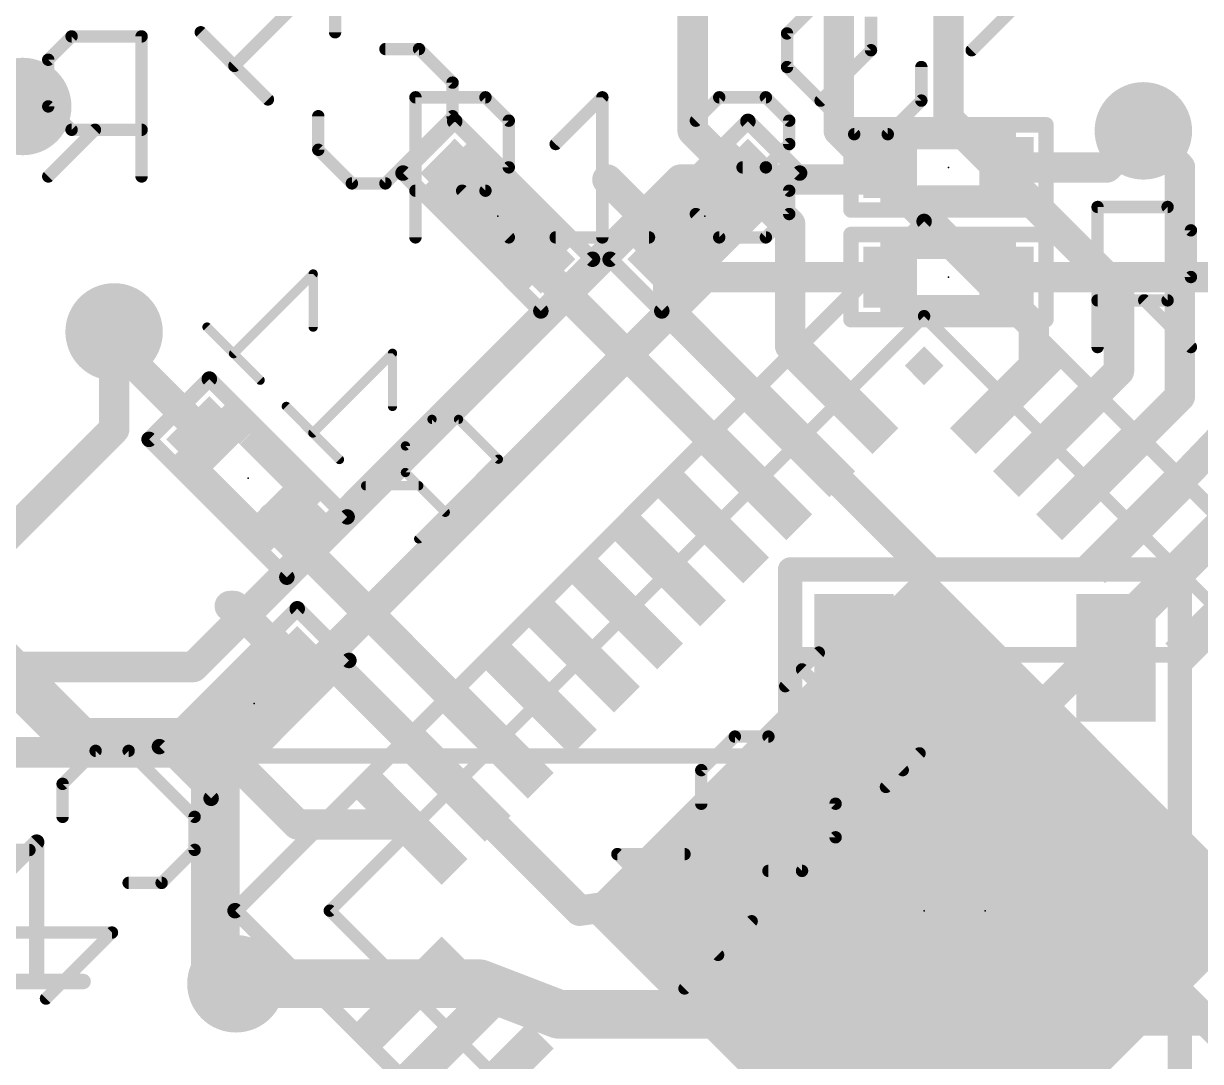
# Model space of a CAD drawing. Extents: x -10.2 to 70.2, y -5.2 to 30.2.
# Drawn here: x 33.11 to 42.77, y 9.76 to 18.28 of the extents above; entities that cross this region are included whole.
import ezdxf

# ---------------------------------------------------------------- set-up
doc = ezdxf.new("R2010")
doc.units = 0
for name, color, linetype in [('1', 22, 'CONTINUOUS'), ('16', 175, 'CONTINUOUS'), ('18', 82, 'CONTINUOUS'), ('21', 253, 'CONTINUOUS'), ('22', 253, 'CONTINUOUS'), ('23', 7, 'CONTINUOUS'), ('24', 7, 'CONTINUOUS'), ('25', 253, 'CONTINUOUS'), ('26', 253, 'CONTINUOUS'), ('51', 253, 'CONTINUOUS'), ('52', 253, 'CONTINUOUS')]:
    doc.layers.add(name, color=color, linetype=linetype)

# ---------------------------------------------------------------- blocks, each defined once
blk = doc.blocks.new('RECT')
blk.add_solid([(-0.5, -0.5), (0.5, -0.5), (-0.5, 0.5), (0.5, 0.5)])
blk = doc.blocks.new('ROUNDV')
at = {"const_width": 0.5}
blk.add_lwpolyline([(0, -0.25, 1), (0, 0.25, 1), (0, -0.25)], format="xyb", dxfattribs=at)

msp = doc.modelspace()

# ---------------------------------------------------------------- linework, layer by layer
at = {"layer": '1'}
for points, const_width in [([(42.3, 17.4), (42, 17.1)], 0.25), ([(40.1, 17), (40.2, 17.1)], 0.25), ([(42, 17.1), (41.2, 17.1)], 0.25), ([(34.5, 13), (38.5, 17)], 0.25), ([(38.5, 17), (40.1, 17)], 0.25), ([(34.8, 12.3), (38.7, 16.2)], 0.25), ([(38.7, 16.2), (40.2, 16.2)], 0.25), ([(42.9, 16.2), (41.2, 16.2)], 0.25), ([(33.85, 15.75), (33.85, 14.95)], 0.25), ([(33.85, 14.95), (32.55, 13.65)], 0.25), ([(34.5, 13), (24.3, 13)], 0.25), ([(23.8, 12.3), (34.8, 12.3)], 0.25), ([(34.85, 10.4), (36.85, 10.4)], 0.4), ([(36.85, 10.4), (37.5, 10.15)], 0.4), ([(37.5, 10.15), (40.95, 10.15)], 0.4), ([(40.95, 10.15), (40.9, 10.1)], 0.4), ([(40.95, 10.15), (40.95, 7.55)], 0.4), ([(41, 10.1), (40.95, 10.15)], 0.25), ([(43.8, 10.1), (41, 10.1)], 0.25)]:
    msp.add_lwpolyline(points, dxfattribs=dict(at, const_width=const_width))
for points, const_width in [([(42.3442, 17.3558, 1), (42.2558, 17.4442)], 0.125), ([(40.2442, 17.0558, 1), (40.1558, 17.1442)], 0.125), ([(41.2, 17.1625, 1), (41.2, 17.0375)], 0.125), ([(41.9558, 17.1442, 1), (42.0442, 17.0558)], 0.125), ([(42, 17.0375, 1), (42, 17.1625)], 0.125), ([(38.5, 17.0625, 1), (38.5, 16.9375)], 0.125), ([(38.5442, 16.9558, 1), (38.4558, 17.0442)], 0.125), ([(40.0558, 17.0442, 1), (40.1442, 16.9558)], 0.125), ([(40.1, 16.9375, 1), (40.1, 17.0625)], 0.125), ([(38.7, 16.2625, 1), (38.7, 16.1375)], 0.125), ([(38.7442, 16.1558, 1), (38.6558, 16.2442)], 0.125), ([(40.2, 16.1375, 1), (40.2, 16.2625)], 0.125), ([(41.2, 16.2625, 1), (41.2, 16.1375)], 0.125), ([(33.9125, 15.75, 1), (33.7875, 15.75)], 0.125), ([(33.8942, 14.9058, 1), (33.8058, 14.9942)], 0.125), ([(33.7875, 14.95, 1), (33.9125, 14.95)], 0.125), ([(34.4558, 13.0442, 1), (34.5442, 12.9558)], 0.125), ([(34.5, 12.9375, 1), (34.5, 13.0625)], 0.125), ([(34.7558, 12.3442, 1), (34.8442, 12.2558)], 0.125), ([(34.8, 12.2375, 1), (34.8, 12.3625)], 0.125), ([(34.85, 10.5, 1), (34.85, 10.3)], 0.2), ([(36.8859, 10.4933, 1), (36.8141, 10.3067)], 0.2), ([(36.85, 10.3, 1), (36.85, 10.5)], 0.2), ([(37.5, 10.25, 1), (37.5, 10.05)], 0.2), ([(37.4641, 10.0567, 1), (37.5359, 10.2433)], 0.2), ([(41.05, 10.15, 1), (40.85, 10.15)], 0.2), ([(41.0207, 10.0793, 1), (40.8793, 10.2207)], 0.2), ([(40.95, 10.05, 1), (40.95, 10.25)], 0.2), ([(40.8293, 10.1707, 1), (40.9707, 10.0293)], 0.2), ([(40.9942, 10.1942, 1), (40.9058, 10.1058)], 0.125), ([(41, 10.1625, 1), (41, 10.0375)], 0.125), ([(40.9558, 10.0558, 1), (41.0442, 10.1442)], 0.125)]:
    msp.add_lwpolyline(points, format="xyb", dxfattribs=dict(at, const_width=const_width))
at = {"layer": '16'}
for points, const_width in [([(40.7, 17.5), (40.7, 19.6)], 0.25), ([(38.6, 17.4), (38.6, 18.9)], 0.25), ([(39.8, 18.7), (39.8, 17.4)], 0.25), ([(42.1, 16.1), (40.7, 17.5)], 0.25), ([(39.3636, 16.6364), (38.6, 17.4)], 0.25), ([(41.4, 15.8), (39.8, 17.4)], 0.25), ([(42.5, 17.2), (42.3, 17.4)], 0.25), ([(42.6, 17.1), (42.3, 17.4)], 0.25), ([(42.6, 15.2213), (42.6, 17.1)], 0.25), ([(38.3818, 16.5182), (37.9, 17)], 0.25), ([(39.4, 16.6364), (39.0182, 17.0182)], 0.25), ([(39.4, 16.6364), (39.3636, 16.6364)], 0.25), ([(39.4, 15.6355), (39.4, 16.6364)], 0.25), ([(38.3818, 16.3818), (38.3818, 16.5182)], 0.25), ([(38.4, 15.9284), (38.4, 16.4)], 0.25), ([(37.3182, 16.3031), (37.3182, 16.3818)], 0.25), ([(39.0858, 14.5355), (37.3182, 16.3031)], 0.25), ([(42.1, 15.4284), (42.1, 16.1)], 0.25), ([(39.4393, 14.8891), (38.4, 15.9284)], 0.25), ([(33.9, 15.6), (33.85, 15.75)], 0.25), ([(41.4, 15.4355), (41.4, 15.8)], 0.25), ([(39.7929, 15.2426), (39.4, 15.6355)], 0.25), ([(34.5964, 14.9036), (33.9, 15.6)], 0.25), ([(41.2071, 15.2426), (41.4, 15.4355)], 0.25), ([(42.2678, 14.182), (43.5, 15.4642)], 0.25), ([(41.5607, 14.8891), (42.1, 15.4284)], 0.25), ([(41.9142, 14.5355), (42.6, 15.2213)], 0.25), ([(39.4393, 14.8891), (40.5, 13.8284)], 0.25), ([(36.9645, 12.4142), (35.1536, 14.2251)], 0.25), ([(35.1536, 14.2251), (35.3036, 14.1964)], 0.25), ([(40.5, 13.8284), (40.5, 11.4)], 0.25), ([(42.6213, 13.8284), (40.5, 11.7071)], 0.25), ([(33.5682, 12.3818), (32.4, 13.55)], 0.4), ([(34.8364, 13.5), (34.8, 13.5)], 0.25), ([(35.3182, 13.0182), (34.8364, 13.5)], 0.25), ([(35.6534, 13.0182), (35.3182, 13.0182)], 0.25), ([(36.6109, 12.0607), (35.6534, 13.0182)], 0.25), ([(34.6818, 12.3818), (33.5682, 12.3818)], 0.4), ([(34.6818, 10.5682), (34.6818, 12.3818)], 0.4), ([(35.3565, 11.7071), (34.6818, 12.3818)], 0.25), ([(36.6109, 12.0607), (37.6716, 11)], 0.25), ([(36.2574, 11.7071), (35.3565, 11.7071)], 0.25), ([(40.5, 11.7071), (40.5, 11.4)], 0.25), ([(37.6716, 11), (40.5, 11.4)], 0.25), ([(41.9142, 11), (40.5, 11.4)], 0.25), ([(40.5, 7.4645), (40.5, 11.4)], 0.25), ([(43.682, 9.2322), (41.9142, 11)], 0.25), ([(34.85, 10.4), (34.6818, 10.5682)], 0.4), ([(36.6109, 9.9393), (36.0716, 9.4)], 0.25)]:
    msp.add_lwpolyline(points, dxfattribs=dict(at, const_width=const_width))
for points, const_width in [([(40.7442, 17.5442, 1), (40.6558, 17.4558)], 0.125), ([(38.6442, 17.4442, 1), (38.5558, 17.3558)], 0.125), ([(39.8442, 17.4442, 1), (39.7558, 17.3558)], 0.125), ([(40.6375, 17.5, 1), (40.7625, 17.5)], 0.125), ([(42.3442, 17.4442, 1), (42.2558, 17.3558)], 0.125), ([(42.3442, 17.4442, 1), (42.2558, 17.3558)], 0.125), ([(38.5375, 17.4, 1), (38.6625, 17.4)], 0.125), ([(39.7375, 17.4, 1), (39.8625, 17.4)], 0.125), ([(42.4558, 17.1558, 1), (42.5442, 17.2442)], 0.125), ([(42.6625, 17.1, 1), (42.5375, 17.1)], 0.125), ([(42.5558, 17.0558, 1), (42.6442, 17.1442)], 0.125), ([(37.9442, 17.0442, 1), (37.8558, 16.9558)], 0.125), ([(39.0624, 17.0624, 1), (38.974, 16.974)], 0.125), ([(39.3636, 16.6989, 1), (39.3636, 16.5739)], 0.125), ([(39.3194, 16.5922, 1), (39.4078, 16.6806)], 0.125), ([(39.4625, 16.6364, 1), (39.3375, 16.6364)], 0.125), ([(39.3558, 16.5922, 1), (39.4442, 16.6806)], 0.125), ([(39.4, 16.5739, 1), (39.4, 16.6989)], 0.125), ([(38.4443, 16.5182, 1), (38.3193, 16.5182)], 0.125), ([(38.3376, 16.474, 1), (38.426, 16.5624)], 0.125), ([(38.4625, 16.4, 1), (38.3375, 16.4)], 0.125), ([(37.3807, 16.3818, 1), (37.2557, 16.3818)], 0.125), ([(37.3624, 16.3473, 1), (37.274, 16.2589)], 0.125), ([(38.3193, 16.3818, 1), (38.4443, 16.3818)], 0.125), ([(37.2557, 16.3031, 1), (37.3807, 16.3031)], 0.125), ([(42.1625, 16.1, 1), (42.0375, 16.1)], 0.125), ([(42.0558, 16.0558, 1), (42.1442, 16.1442)], 0.125), ([(38.4442, 15.9726, 1), (38.3558, 15.8842)], 0.125), ([(38.3375, 15.9284, 1), (38.4625, 15.9284)], 0.125), ([(33.9093, 15.7698, 1), (33.7907, 15.7302)], 0.125), ([(41.4625, 15.8, 1), (41.3375, 15.8)], 0.125), ([(41.3558, 15.7558, 1), (41.4442, 15.8442)], 0.125), ([(39.4442, 15.6797, 1), (39.3558, 15.5913)], 0.125), ([(33.9442, 15.6442, 1), (33.8558, 15.5558)], 0.125), ([(33.8407, 15.5802, 1), (33.9593, 15.6198)], 0.125), ([(39.3375, 15.6355, 1), (39.4625, 15.6355)], 0.125), ([(41.4442, 15.3913, 1), (41.3558, 15.4797)], 0.125), ([(41.3375, 15.4355, 1), (41.4625, 15.4355)], 0.125), ([(42.0375, 15.4284, 1), (42.1625, 15.4284)], 0.125), ([(42.1442, 15.3842, 1), (42.0558, 15.4726)], 0.125), ([(39.7487, 15.1984, 1), (39.8371, 15.2868)], 0.125), ([(41.1629, 15.2868, 1), (41.2513, 15.1984)], 0.125), ([(42.5375, 15.2213, 1), (42.6625, 15.2213)], 0.125), ([(42.6442, 15.1771, 1), (42.5558, 15.2655)], 0.125), ([(34.5523, 14.8594, 1), (34.6406, 14.9477)], 0.125), ([(39.4835, 14.9333, 1), (39.3951, 14.8449)], 0.125), ([(39.3951, 14.8449, 1), (39.4835, 14.9333)], 0.125), ([(41.5165, 14.9333, 1), (41.6049, 14.8449)], 0.125), ([(39.0416, 14.4913, 1), (39.13, 14.5797)], 0.125), ([(41.87, 14.5797, 1), (41.9584, 14.4913)], 0.125), ([(35.1653, 14.2865, 1), (35.1418, 14.1637)], 0.125), ([(35.1978, 14.2693, 1), (35.1094, 14.1809)], 0.125), ([(35.2918, 14.1351, 1), (35.3153, 14.2578)], 0.125), ([(42.2227, 14.2253, 1), (42.3128, 14.1387)], 0.125), ([(40.5625, 13.8284, 1), (40.4375, 13.8284)], 0.125), ([(40.4558, 13.7842, 1), (40.5442, 13.8726)], 0.125), ([(42.6655, 13.7842, 1), (42.5771, 13.8726)], 0.125), ([(34.8, 13.5625, 1), (34.8, 13.4375)], 0.125), ([(34.8806, 13.5442, 1), (34.7922, 13.4558)], 0.125), ([(34.8364, 13.4375, 1), (34.8364, 13.5625)], 0.125), ([(35.3182, 13.0807, 1), (35.3182, 12.9557)], 0.125), ([(35.6976, 13.0624, 1), (35.6092, 12.974)], 0.125), ([(35.6534, 12.9557, 1), (35.6534, 13.0807)], 0.125), ([(35.274, 12.974, 1), (35.3624, 13.0624)], 0.125), ([(33.5682, 12.4818, 1), (33.5682, 12.2818)], 0.2), ([(34.7818, 12.3818, 1), (34.5818, 12.3818)], 0.2), ([(34.6818, 12.2818, 1), (34.6818, 12.4818)], 0.2), ([(33.4975, 12.3111, 1), (33.6389, 12.4525)], 0.2), ([(34.726, 12.426, 1), (34.6376, 12.3376)], 0.125), ([(36.9203, 12.37, 1), (37.0087, 12.4584)], 0.125), ([(36.6551, 12.1049, 1), (36.5667, 12.0165)], 0.125), ([(36.5667, 12.0165, 1), (36.6551, 12.1049)], 0.125), ([(35.3565, 11.7696, 1), (35.3565, 11.6446)], 0.125), ([(35.3123, 11.6629, 1), (35.4007, 11.7513)], 0.125), ([(36.2574, 11.6446, 1), (36.2574, 11.7696)], 0.125), ([(40.5625, 11.7071, 1), (40.4375, 11.7071)], 0.125), ([(40.4558, 11.7513, 1), (40.5442, 11.6629)], 0.125), ([(40.517, 11.4601, 1), (40.483, 11.3399)], 0.125), ([(40.5625, 11.4, 1), (40.4375, 11.4)], 0.125), ([(40.5088, 11.3381, 1), (40.4912, 11.4619)], 0.125), ([(40.4375, 11.4, 1), (40.5625, 11.4)], 0.125), ([(40.4375, 11.4, 1), (40.5625, 11.4)], 0.125), ([(37.6628, 11.0619, 1), (37.6803, 10.9381)], 0.125), ([(41.9584, 11.0442, 1), (41.87, 10.9558)], 0.125), ([(41.8972, 10.9399, 1), (41.9312, 11.0601)], 0.125), ([(37.6274, 10.9558, 1), (37.7158, 11.0442)], 0.125), ([(34.7525, 10.6389, 1), (34.6111, 10.4975)], 0.2), ([(34.5818, 10.5682, 1), (34.7818, 10.5682)], 0.2), ([(34.7793, 10.3293, 1), (34.9207, 10.4707)], 0.2), ([(36.6551, 9.8951, 1), (36.5667, 9.9835)], 0.125)]:
    msp.add_lwpolyline(points, format="xyb", dxfattribs=dict(at, const_width=const_width))
at = {"layer": '21'}
for points, const_width in [([(39.9318, 17.45, 1), (39.8682, 17.45)], 0.0635), ([(39.9, 17.4817, 1), (39.9, 17.4183)], 0.0635), ([(41.5318, 17.45, 1), (41.4682, 17.45)], 0.0635), ([(41.5, 17.4183, 1), (41.5, 17.4817)], 0.0635), ([(39.9, 16.7817, 1), (39.9, 16.7183)], 0.0635), ([(41.5, 16.7183, 1), (41.5, 16.7817)], 0.0635), ([(39.8682, 16.75, 1), (39.9318, 16.75)], 0.0635), ([(41.4682, 16.75, 1), (41.5318, 16.75)], 0.0635), ([(39.9318, 16.55, 1), (39.8682, 16.55)], 0.0635), ([(39.9, 16.5817, 1), (39.9, 16.5183)], 0.0635), ([(41.5318, 16.55, 1), (41.4682, 16.55)], 0.0635), ([(41.5, 16.5183, 1), (41.5, 16.5817)], 0.0635), ([(39.8682, 15.85, 1), (39.9318, 15.85)], 0.0635), ([(39.9, 15.8818, 1), (39.9, 15.8183)], 0.0635), ([(41.4682, 15.85, 1), (41.5318, 15.85)], 0.0635), ([(41.5, 15.8183, 1), (41.5, 15.8818)], 0.0635), ([(39.45, 13.8, 1), (39.35, 13.8)], 0.1), ([(39.4, 13.85, 1), (39.4, 13.75)], 0.1), ([(42.65, 13.8, 1), (42.55, 13.8)], 0.1), ([(42.6, 13.75, 1), (42.6, 13.85)], 0.1)]:
    msp.add_lwpolyline(points, format="xyb", dxfattribs=dict(at, const_width=const_width))
for points, const_width in [([(39.9, 16.75), (39.9, 17.45)], 0.127), ([(39.9, 17.45), (41.5, 17.45)], 0.127), ([(41.5, 17.45), (41.5, 16.75)], 0.127), ([(41.5, 16.75), (39.9, 16.75)], 0.127), ([(39.9, 15.85), (39.9, 16.55)], 0.127), ([(39.9, 16.55), (41.5, 16.55)], 0.127), ([(41.5, 16.55), (41.5, 15.85)], 0.127), ([(41.5, 15.85), (39.9, 15.85)], 0.127), ([(39.4, 8.2), (39.4, 13.8)], 0.2), ([(39.4, 13.8), (42.6, 13.8)], 0.2), ([(42.6, 13.8), (42.6, 8.2)], 0.2)]:
    msp.add_lwpolyline(points, dxfattribs=dict(at, const_width=const_width))
at = {"layer": '22', "const_width": 0.127}
for points in [[(36.6464, 17.4778), (36.2222, 17.0536)], [(37.7778, 16.3464), (36.6464, 17.4778)], [(39.0536, 17.4778), (37.9222, 16.3464)], [(39.4778, 17.0536), (39.0536, 17.4778)], [(36.2222, 17.0536), (37.3536, 15.9222)], [(38.3464, 15.9222), (39.4778, 17.0536)], [(40.5, 16.6569), (34.8431, 11)], [(46.1569, 11), (40.5, 16.6569)], [(37.3536, 15.9222), (37.7778, 16.3464)], [(37.9222, 16.3464), (38.3464, 15.9222)], [(34.6318, 15.3632), (34.1368, 14.8682)], [(35.7632, 14.2318), (34.6318, 15.3632)], [(34.1368, 14.8682), (35.2682, 13.7368)], [(35.2682, 13.7368), (35.7632, 14.2318)], [(35.3536, 13.4778), (34.2222, 12.3464)], [(35.7778, 13.0536), (35.3536, 13.4778)], [(34.6464, 11.9222), (35.7778, 13.0536)], [(34.2222, 12.3464), (34.6464, 11.9222)], [(40, 12.27), (20, 12.27)], [(40, 0.27), (40, 12.27)], [(34.8431, 11), (40.5, 5.3431)]]:
    msp.add_lwpolyline(points, dxfattribs=at)
at = {"layer": '22', "const_width": 0.0635}
for points in [[(36.6689, 17.5003, 1), (36.624, 17.4554)], [(36.6689, 17.4554, 1), (36.624, 17.5003)], [(39.076, 17.5003, 1), (39.0311, 17.4554)], [(39.076, 17.4554, 1), (39.0311, 17.5003)], [(36.2446, 17.076, 1), (36.1997, 17.0311)], [(36.1997, 17.076, 1), (36.2446, 17.0311)], [(39.5003, 17.0311, 1), (39.4554, 17.076)], [(39.4554, 17.0311, 1), (39.5003, 17.076)], [(40.5225, 16.6793, 1), (40.4775, 16.6344)], [(40.5225, 16.6344, 1), (40.4775, 16.6793)], [(37.8003, 16.324, 1), (37.7554, 16.3689)], [(37.7554, 16.324, 1), (37.8003, 16.3689)], [(37.9446, 16.3689, 1), (37.8997, 16.324)], [(37.8997, 16.3689, 1), (37.9446, 16.324)], [(37.3311, 15.9446, 1), (37.376, 15.8997)], [(37.3311, 15.8997, 1), (37.376, 15.9446)], [(38.324, 15.9446, 1), (38.3689, 15.8997)], [(38.324, 15.8997, 1), (38.3689, 15.9446)], [(34.6543, 15.3856, 1), (34.6094, 15.3407)], [(34.6543, 15.3407, 1), (34.6094, 15.3856)], [(34.1593, 14.8906, 1), (34.1144, 14.8457)], [(34.1144, 14.8906, 1), (34.1593, 14.8457)], [(35.7856, 14.2093, 1), (35.7407, 14.2543)], [(35.7407, 14.2093, 1), (35.7856, 14.2543)], [(35.2457, 13.7593, 1), (35.2907, 13.7144)], [(35.2457, 13.7144, 1), (35.2907, 13.7593)], [(35.376, 13.5003, 1), (35.3311, 13.4554)], [(35.376, 13.4554, 1), (35.3311, 13.5003)], [(35.8003, 13.0311, 1), (35.7554, 13.076)], [(35.7554, 13.0311, 1), (35.8003, 13.076)], [(34.2446, 12.3689, 1), (34.1997, 12.324)], [(34.1997, 12.3689, 1), (34.2446, 12.324)], [(40.0318, 12.27, 1), (39.9682, 12.27)], [(40, 12.2383, 1), (40, 12.3018)], [(34.624, 11.9446, 1), (34.6689, 11.8997)], [(34.624, 11.8997, 1), (34.6689, 11.9446)], [(34.8656, 11.0224, 1), (34.8207, 10.9775)], [(34.8207, 11.0224, 1), (34.8656, 10.9775)]]:
    msp.add_lwpolyline(points, format="xyb", dxfattribs=at)
at = {"layer": '23'}
for p in [(40.7, 17.1), (40.7, 16.2), (41, 11)]:
    msp.add_point(p, dxfattribs=at)
at = {"layer": '24'}
for p in [(37, 16.7), (38.7, 16.7), (34.95, 14.55), (35, 12.7), (40.5, 11)]:
    msp.add_point(p, dxfattribs=at)
at = {"layer": '25'}
for points, const_width in [([(36.3243, 16.5258), (36.3243, 17.6752)], 0.1016), ([(36.3243, 17.6752), (36.899, 17.6752)], 0.1016), ([(36.899, 17.6752), (37.0906, 17.4836)], 0.1016), ([(37.4753, 17.2921), (37.8584, 17.6752)], 0.1016), ([(37.8584, 17.6752), (37.8584, 16.5258)], 0.1016), ([(38.6263, 17.4836), (38.8178, 17.6752)], 0.1016), ([(38.8178, 17.6752), (39.201, 17.6752)], 0.1016), ([(39.201, 17.6752), (39.3925, 17.4836)], 0.1016), ([(37.0906, 17.4836), (37.0906, 17.1005)], 0.1016), ([(39.3925, 17.4836), (39.3925, 17.2921)], 0.1016), ([(39.3925, 17.2921), (39.201, 17.1005)], 0.1016), ([(37.0906, 17.1005), (36.899, 16.9089)], 0.1016), ([(39.201, 17.1005), (39.0094, 17.1005)], 0.1016), ([(39.201, 17.1005), (39.3925, 16.9089)], 0.1016), ([(36.899, 16.9089), (36.3243, 16.9089)], 0.1016), ([(36.7075, 16.9089), (37.0906, 16.5258)], 0.1016), ([(39.3925, 16.9089), (39.3925, 16.7174)], 0.1016), ([(41.9243, 15.6258), (41.9243, 16.7752)], 0.1016), ([(41.9243, 16.7752), (42.499, 16.7752)], 0.1016), ([(42.499, 16.7752), (42.6906, 16.5836)], 0.1016), ([(38.8178, 16.5258), (38.6263, 16.7174)], 0.1016), ([(39.3925, 16.7174), (39.201, 16.5258)], 0.1016), ([(42.6906, 16.5836), (42.6906, 16.2005)], 0.1016), ([(37.4753, 16.5258), (38.2416, 16.5258)], 0.1016), ([(39.201, 16.5258), (38.8178, 16.5258)], 0.1016), ([(42.6906, 16.2005), (42.499, 16.0089)], 0.1016), ([(42.499, 16.0089), (41.9243, 16.0089)], 0.1016), ([(42.3075, 16.0089), (42.6906, 15.6258)], 0.1016), ([(32.8329, 11.1812), (33.2142, 11.5625)], 0.127), ([(33.2142, 11.5625), (33.2142, 10.4185)], 0.127), ([(32.8329, 10.4185), (33.5955, 10.4185)], 0.127)]:
    msp.add_lwpolyline(points, dxfattribs=dict(at, const_width=const_width))
for points, const_width in [([(36.3497, 17.6752, 1), (36.2989, 17.6752)], 0.0508), ([(36.3243, 17.7006, 1), (36.3243, 17.6498)], 0.0508), ([(36.917, 17.6931, 1), (36.8811, 17.6572)], 0.0508), ([(36.899, 17.6498, 1), (36.899, 17.7006)], 0.0508), ([(37.8838, 17.6752, 1), (37.833, 17.6752)], 0.0508), ([(37.8764, 17.6572, 1), (37.8405, 17.6931)], 0.0508), ([(38.8178, 17.7006, 1), (38.8178, 17.6498)], 0.0508), ([(38.8358, 17.6572, 1), (38.7999, 17.6931)], 0.0508), ([(39.2189, 17.6931, 1), (39.183, 17.6572)], 0.0508), ([(39.201, 17.6498, 1), (39.201, 17.7006)], 0.0508), ([(37.116, 17.4836, 1), (37.0652, 17.4836)], 0.0508), ([(37.0726, 17.4657, 1), (37.1085, 17.5016)], 0.0508), ([(38.6083, 17.5016, 1), (38.6442, 17.4657)], 0.0508), ([(39.4179, 17.4836, 1), (39.3671, 17.4836)], 0.0508), ([(39.3746, 17.4657, 1), (39.4105, 17.5016)], 0.0508), ([(37.4573, 17.31, 1), (37.4933, 17.2741)], 0.0508), ([(39.3671, 17.2921, 1), (39.4179, 17.2921)], 0.0508), ([(39.4105, 17.2741, 1), (39.3746, 17.31)], 0.0508), ([(37.0652, 17.1005, 1), (37.116, 17.1005)], 0.0508), ([(37.1085, 17.0825, 1), (37.0726, 17.1185)], 0.0508), ([(39.0094, 17.1259, 1), (39.0094, 17.0751)], 0.0508), ([(39.2189, 17.1185, 1), (39.183, 17.0825)], 0.0508), ([(39.183, 17.1185, 1), (39.2189, 17.0825)], 0.0508), ([(39.201, 17.0751, 1), (39.201, 17.1259)], 0.0508), ([(36.3243, 16.9343, 1), (36.3243, 16.8835)], 0.0508), ([(36.7254, 16.9269, 1), (36.6895, 16.891)], 0.0508), ([(36.8811, 16.9269, 1), (36.917, 16.891)], 0.0508), ([(36.899, 16.8835, 1), (36.899, 16.9343)], 0.0508), ([(39.4179, 16.9089, 1), (39.3671, 16.9089)], 0.0508), ([(39.3746, 16.891, 1), (39.4105, 16.9269)], 0.0508), ([(41.9497, 16.7752, 1), (41.8989, 16.7752)], 0.0508), ([(41.9243, 16.8006, 1), (41.9243, 16.7498)], 0.0508), ([(42.517, 16.7931, 1), (42.4811, 16.7572)], 0.0508), ([(42.499, 16.7498, 1), (42.499, 16.8006)], 0.0508), ([(38.6442, 16.7353, 1), (38.6083, 16.6994)], 0.0508), ([(39.3671, 16.7174, 1), (39.4179, 16.7174)], 0.0508), ([(39.4105, 16.6994, 1), (39.3746, 16.7353)], 0.0508), ([(42.716, 16.5836, 1), (42.6652, 16.5836)], 0.0508), ([(42.6726, 16.5657, 1), (42.7085, 16.6016)], 0.0508), ([(36.2989, 16.5258, 1), (36.3497, 16.5258)], 0.0508), ([(37.0726, 16.5078, 1), (37.1085, 16.5438)], 0.0508), ([(37.4753, 16.5512, 1), (37.4753, 16.5004)], 0.0508), ([(37.833, 16.5258, 1), (37.8838, 16.5258)], 0.0508), ([(38.2416, 16.5004, 1), (38.2416, 16.5512)], 0.0508), ([(38.8178, 16.5512, 1), (38.8178, 16.5004)], 0.0508), ([(38.7999, 16.5078, 1), (38.8358, 16.5438)], 0.0508), ([(39.183, 16.5438, 1), (39.2189, 16.5078)], 0.0508), ([(39.201, 16.5004, 1), (39.201, 16.5512)], 0.0508), ([(42.7085, 16.1825, 1), (42.6726, 16.2185)], 0.0508), ([(42.6652, 16.2005, 1), (42.716, 16.2005)], 0.0508), ([(41.9243, 16.0343, 1), (41.9243, 15.9835)], 0.0508), ([(42.3254, 16.0269, 1), (42.2895, 15.991)], 0.0508), ([(42.4811, 16.0269, 1), (42.517, 15.991)], 0.0508), ([(42.499, 15.9835, 1), (42.499, 16.0343)], 0.0508), ([(42.6726, 15.6078, 1), (42.7085, 15.6438)], 0.0508), ([(41.8989, 15.6258, 1), (41.9497, 15.6258)], 0.0508), ([(33.246, 11.5625, 1), (33.1825, 11.5625)], 0.0635), ([(33.2367, 11.54, 1), (33.1918, 11.5849)], 0.0635), ([(33.1825, 10.4185, 1), (33.246, 10.4185)], 0.0635), ([(33.5955, 10.3867, 1), (33.5955, 10.4503)], 0.0635)]:
    msp.add_lwpolyline(points, format="xyb", dxfattribs=dict(at, const_width=const_width))
at = {"layer": '26'}
for points, const_width in [([(35.6642, 18.7604), (34.8373, 17.9335)], 0.1016), ([(35.6642, 18.2092), (35.6642, 18.7604)], 0.1016), ([(41.4421, 18.613), (40.8908, 18.0617)], 0.1016), ([(39.3749, 18.1995), (39.6505, 18.4751)], 0.1016), ([(40.0639, 18.3373), (40.0639, 18.0617)], 0.1016), ([(33.501, 18.1752), (33.3094, 17.9836)], 0.1016), ([(34.0757, 18.1752), (33.501, 18.1752)], 0.1016), ([(34.0757, 17.0258), (34.0757, 18.1752)], 0.1016), ([(35.113, 17.6579), (34.5617, 18.2092)], 0.1016), ([(39.3749, 17.9239), (39.3749, 18.1995)], 0.1016), ([(36.0777, 18.0714), (36.3533, 18.0714)], 0.1016), ([(36.3533, 18.0714), (36.6289, 17.7957)], 0.1016), ([(40.0639, 18.0617), (39.6505, 17.6483)], 0.1016), ([(33.3094, 17.9836), (33.3094, 17.6005)], 0.1016), ([(39.9261, 17.3726), (39.3749, 17.9239)], 0.1016), ([(40.4774, 17.9239), (40.4774, 17.6483)], 0.1016), ([(36.6289, 17.7957), (36.6289, 17.5201)], 0.1016), ([(40.4774, 17.6483), (40.2018, 17.3726)], 0.1016), ([(33.3094, 17.6005), (33.501, 17.4089)], 0.1016), ([(35.5264, 17.2445), (35.5264, 17.5201)], 0.1016), ([(36.6289, 17.5201), (36.0777, 16.9688)], 0.1016), ([(33.6926, 17.4089), (33.3094, 17.0258)], 0.1016), ([(33.501, 17.4089), (34.0757, 17.4089)], 0.1016), ([(40.2018, 17.3726), (39.9261, 17.3726)], 0.1016), ([(35.802, 16.9688), (35.5264, 17.2445)], 0.1016), ([(36.0777, 16.9688), (35.802, 16.9688)], 0.1016), ([(35.4846, 16.2254), (34.8308, 15.5716)], 0.0762), ([(35.4846, 15.7895), (35.4846, 16.2254)], 0.0762), ([(35.0487, 15.3537), (34.6129, 15.7895)], 0.0762), ([(36.1357, 15.5743), (35.4819, 14.9205)], 0.0762), ([(36.1357, 15.1384), (36.1357, 15.5743)], 0.0762), ([(35.6998, 14.7026), (35.264, 15.1384)], 0.0762), ([(36.4599, 15.0322), (36.2419, 14.8142)], 0.0762), ([(36.6778, 15.0322), (36.4599, 15.0322)], 0.0762), ([(37.0047, 14.7053), (36.6778, 15.0322)], 0.0762), ([(36.2419, 14.8142), (36.2419, 14.5963)], 0.0762), ([(36.3509, 14.0515), (37.0047, 14.7053)], 0.0762), ([(36.2419, 14.5963), (36.5688, 14.2694)], 0.0762), ([(36.3509, 14.4874), (35.9151, 14.4874)], 0.0762), ([(39.6356, 13.1181), (39.36, 12.8424)], 0.1016), ([(40.3247, 12.1534), (39.4978, 12.9802)], 0.1016), ([(38.6709, 12.1534), (38.9465, 12.429)], 0.1016), ([(38.9465, 12.429), (39.2221, 12.429)], 0.1016), ([(39.2221, 12.429), (39.7734, 11.8777)], 0.1016), ([(33.4274, 12.0409), (33.6984, 12.3118)], 0.1016), ([(33.6984, 12.3118), (33.9693, 12.3118)], 0.1016), ([(33.9693, 12.3118), (34.5111, 11.7699)], 0.1016), ([(40.4625, 12.2912), (40.1868, 12.0155)], 0.1016), ([(38.6709, 11.8777), (38.6709, 12.1534)], 0.1016), ([(33.4274, 11.7699), (33.4274, 12.0409)], 0.1016), ([(39.7734, 11.8777), (39.7734, 11.6021)], 0.1016), ([(34.5111, 11.7699), (34.5111, 11.499)], 0.1016), ([(39.7734, 11.6021), (39.4978, 11.3265)], 0.1016), ([(32.8845, 11.4979), (33.1554, 11.4979)], 0.1016), ([(34.5111, 11.499), (34.2402, 11.2281)], 0.1016), ([(38.5331, 11.4643), (37.9818, 11.4643)], 0.1016), ([(37.9818, 11.4643), (38.8087, 10.6374)], 0.1016), ([(39.4978, 11.3265), (39.2221, 11.3265)], 0.1016), ([(34.2402, 11.2281), (33.9693, 11.2281)], 0.1016), ([(39.0843, 10.913), (38.5331, 10.3618)], 0.1016), ([(33.8327, 10.8206), (32.749, 10.8206)], 0.1016), ([(33.2909, 10.2788), (33.8327, 10.8206)], 0.1016)]:
    msp.add_lwpolyline(points, dxfattribs=dict(at, const_width=const_width))
for points, const_width in [([(33.501, 18.2006, 1), (33.501, 18.1498)], 0.0508), ([(33.5189, 18.1572, 1), (33.483, 18.1931)], 0.0508), ([(34.1011, 18.1752, 1), (34.0503, 18.1752)], 0.0508), ([(34.0757, 18.1498, 1), (34.0757, 18.2006)], 0.0508), ([(34.5797, 18.2271, 1), (34.5437, 18.1912)], 0.0508), ([(35.6388, 18.2092, 1), (35.6896, 18.2092)], 0.0508), ([(39.3569, 18.2175, 1), (39.3928, 18.1815)], 0.0508), ([(39.4003, 18.1995, 1), (39.3495, 18.1995)], 0.0508), ([(36.0777, 18.0968, 1), (36.0777, 18.046)], 0.0508), ([(36.3713, 18.0893, 1), (36.3353, 18.0534)], 0.0508), ([(36.3533, 18.046, 1), (36.3533, 18.0968)], 0.0508), ([(40.0386, 18.0617, 1), (40.0893, 18.0617)], 0.0508), ([(40.0819, 18.0437, 1), (40.046, 18.0797)], 0.0508), ([(40.8729, 18.0797, 1), (40.9088, 18.0437)], 0.0508), ([(33.3348, 17.9836, 1), (33.284, 17.9836)], 0.0508), ([(33.2915, 18.0016, 1), (33.3274, 17.9657)], 0.0508), ([(34.8194, 17.9515, 1), (34.8553, 17.9156)], 0.0508), ([(39.3928, 17.9418, 1), (39.3569, 17.9059)], 0.0508), ([(40.5028, 17.9239, 1), (40.452, 17.9239)], 0.0508), ([(39.3495, 17.9239, 1), (39.4003, 17.9239)], 0.0508), ([(36.6543, 17.7957, 1), (36.6035, 17.7957)], 0.0508), ([(36.611, 17.7778, 1), (36.6469, 17.8137)], 0.0508), ([(35.095, 17.6399, 1), (35.1309, 17.6759)], 0.0508), ([(39.6325, 17.6662, 1), (39.6685, 17.6303)], 0.0508), ([(40.4954, 17.6303, 1), (40.4594, 17.6662)], 0.0508), ([(33.3274, 17.6185, 1), (33.2915, 17.5825)], 0.0508), ([(33.284, 17.6005, 1), (33.3348, 17.6005)], 0.0508), ([(40.452, 17.6483, 1), (40.5028, 17.6483)], 0.0508), ([(35.5518, 17.5201, 1), (35.501, 17.5201)], 0.0508), ([(36.6035, 17.5201, 1), (36.6543, 17.5201)], 0.0508), ([(36.6469, 17.5021, 1), (36.611, 17.5381)], 0.0508), ([(33.501, 17.4343, 1), (33.501, 17.3835)], 0.0508), ([(33.483, 17.391, 1), (33.5189, 17.4269)], 0.0508), ([(33.7105, 17.391, 1), (33.6746, 17.4269)], 0.0508), ([(34.0757, 17.3835, 1), (34.0757, 17.4343)], 0.0508), ([(39.9261, 17.398, 1), (39.9261, 17.3472)], 0.0508), ([(39.9082, 17.3547, 1), (39.9441, 17.3906)], 0.0508), ([(40.1838, 17.3906, 1), (40.2197, 17.3547)], 0.0508), ([(40.2018, 17.3472, 1), (40.2018, 17.398)], 0.0508), ([(35.501, 17.2445, 1), (35.5518, 17.2445)], 0.0508), ([(35.5444, 17.2624, 1), (35.5085, 17.2265)], 0.0508), ([(33.2915, 17.0438, 1), (33.3274, 17.0078)], 0.0508), ([(34.0503, 17.0258, 1), (34.1011, 17.0258)], 0.0508), ([(35.802, 16.9942, 1), (35.802, 16.9434)], 0.0508), ([(35.7841, 16.9509, 1), (35.82, 16.9868)], 0.0508), ([(36.0597, 16.9868, 1), (36.0956, 16.9509)], 0.0508), ([(36.0777, 16.9434, 1), (36.0777, 16.9942)], 0.0508), ([(35.5036, 16.2254, 1), (35.4655, 16.2254)], 0.0381), ([(35.4981, 16.2119, 1), (35.4711, 16.2389)], 0.0381), ([(34.6263, 15.803, 1), (34.5994, 15.7761)], 0.0381), ([(35.4655, 15.7895, 1), (35.5036, 15.7895)], 0.0381), ([(34.8173, 15.5851, 1), (34.8443, 15.5581)], 0.0381), ([(36.1547, 15.5743, 1), (36.1166, 15.5743)], 0.0381), ([(36.1491, 15.5608, 1), (36.1222, 15.5878)], 0.0381), ([(35.0353, 15.3402, 1), (35.0622, 15.3672)], 0.0381), ([(35.2774, 15.1519, 1), (35.2505, 15.125)], 0.0381), ([(36.1166, 15.1384, 1), (36.1547, 15.1384)], 0.0381), ([(36.4599, 15.0512, 1), (36.4599, 15.0131)], 0.0381), ([(36.4733, 15.0187, 1), (36.4464, 15.0456)], 0.0381), ([(36.6913, 15.0456, 1), (36.6643, 15.0187)], 0.0381), ([(36.6778, 15.0131, 1), (36.6778, 15.0512)], 0.0381), ([(35.4684, 14.934, 1), (35.4954, 14.907)], 0.0381), ([(36.261, 14.8142, 1), (36.2229, 14.8142)], 0.0381), ([(36.2285, 14.8277, 1), (36.2554, 14.8008)], 0.0381), ([(35.6863, 14.6891, 1), (35.7133, 14.7161)], 0.0381), ([(37.0182, 14.6918, 1), (36.9912, 14.7188)], 0.0381), ([(36.9912, 14.6918, 1), (37.0182, 14.7188)], 0.0381), ([(36.2554, 14.6098, 1), (36.2285, 14.5828)], 0.0381), ([(36.2229, 14.5963, 1), (36.261, 14.5963)], 0.0381), ([(35.9151, 14.5064, 1), (35.9151, 14.4683)], 0.0381), ([(36.3509, 14.4683, 1), (36.3509, 14.5064)], 0.0381), ([(36.5554, 14.256, 1), (36.5823, 14.2829)], 0.0381), ([(36.3374, 14.065, 1), (36.3644, 14.038)], 0.0381), ([(39.6535, 13.1001, 1), (39.6176, 13.136)], 0.0508), ([(39.5157, 12.9982, 1), (39.4798, 12.9623)], 0.0508), ([(39.342, 12.8604, 1), (39.3779, 12.8245)], 0.0508), ([(38.9465, 12.4544, 1), (38.9465, 12.4036)], 0.0508), ([(38.9645, 12.411, 1), (38.9286, 12.4469)], 0.0508), ([(39.2401, 12.4469, 1), (39.2042, 12.411)], 0.0508), ([(39.2221, 12.4036, 1), (39.2221, 12.4544)], 0.0508), ([(33.6984, 12.3372, 1), (33.6984, 12.2864)], 0.0508), ([(33.7163, 12.2938, 1), (33.6804, 12.3297)], 0.0508), ([(33.9872, 12.3297, 1), (33.9513, 12.2938)], 0.0508), ([(33.9693, 12.2864, 1), (33.9693, 12.3372)], 0.0508), ([(40.4804, 12.2732, 1), (40.4445, 12.3091)], 0.0508), ([(38.6963, 12.1534, 1), (38.6455, 12.1534)], 0.0508), ([(38.6529, 12.1713, 1), (38.6888, 12.1354)], 0.0508), ([(40.3067, 12.1354, 1), (40.3426, 12.1713)], 0.0508), ([(33.4528, 12.0409, 1), (33.402, 12.0409)], 0.0508), ([(33.4095, 12.0588, 1), (33.4454, 12.0229)], 0.0508), ([(40.1689, 12.0335, 1), (40.2048, 11.9976)], 0.0508), ([(38.6455, 11.8777, 1), (38.6963, 11.8777)], 0.0508), ([(39.7988, 11.8777, 1), (39.748, 11.8777)], 0.0508), ([(39.7554, 11.8598, 1), (39.7914, 11.8957)], 0.0508), ([(33.402, 11.7699, 1), (33.4528, 11.7699)], 0.0508), ([(34.5365, 11.7699, 1), (34.4857, 11.7699)], 0.0508), ([(34.4931, 11.752, 1), (34.529, 11.7879)], 0.0508), ([(39.748, 11.6021, 1), (39.7988, 11.6021)], 0.0508), ([(39.7914, 11.5841, 1), (39.7554, 11.6201)], 0.0508), ([(33.1554, 11.4725, 1), (33.1554, 11.5233)], 0.0508), ([(34.4857, 11.499, 1), (34.5365, 11.499)], 0.0508), ([(34.529, 11.4811, 1), (34.4931, 11.517)], 0.0508), ([(37.9818, 11.4897, 1), (37.9818, 11.4389)], 0.0508), ([(37.9998, 11.4822, 1), (37.9639, 11.4463)], 0.0508), ([(38.5331, 11.4389, 1), (38.5331, 11.4897)], 0.0508), ([(39.2221, 11.3519, 1), (39.2222, 11.3011)], 0.0508), ([(39.4798, 11.3444, 1), (39.5157, 11.3085)], 0.0508), ([(39.4978, 11.3011, 1), (39.4978, 11.3519)], 0.0508), ([(33.9693, 11.2535, 1), (33.9693, 11.2027)], 0.0508), ([(34.2222, 11.2461, 1), (34.2581, 11.2102)], 0.0508), ([(34.2402, 11.2027, 1), (34.2402, 11.2535)], 0.0508), ([(39.1023, 10.8951, 1), (39.0664, 10.931)], 0.0508), ([(33.8506, 10.8027, 1), (33.8147, 10.8386)], 0.0508), ([(33.8327, 10.7952, 1), (33.8327, 10.846)], 0.0508), ([(38.7907, 10.6194, 1), (38.8267, 10.6554)], 0.0508), ([(38.5151, 10.3797, 1), (38.551, 10.3438)], 0.0508), ([(33.2729, 10.2968, 1), (33.3088, 10.2608)], 0.0508)]:
    msp.add_lwpolyline(points, format="xyb", dxfattribs=dict(at, const_width=const_width))
at = {"layer": '51'}
for points, const_width in [([(40.455, 17.324), (40.945, 17.324)], 0.1524), ([(40.945, 16.876), (40.455, 16.876)], 0.1524), ([(40.455, 16.424), (40.945, 16.424)], 0.1524), ([(40.945, 15.976), (40.455, 15.976)], 0.1524), ([(39.4, 8.9), (39.4, 13.1)], 0.127), ([(39.4, 13.1), (42.6, 13.1)], 0.127), ([(42.6, 13.1), (42.6, 8.9)], 0.127)]:
    msp.add_lwpolyline(points, dxfattribs=dict(at, const_width=const_width))
for points, const_width in [([(40.455, 17.3621, 1), (40.455, 17.2859)], 0.0762), ([(40.945, 17.2859, 1), (40.945, 17.3621)], 0.0762), ([(40.455, 16.9141, 1), (40.455, 16.8379)], 0.0762), ([(40.945, 16.8379, 1), (40.945, 16.9141)], 0.0762), ([(40.455, 16.4621, 1), (40.455, 16.3859)], 0.0762), ([(40.945, 16.3859, 1), (40.945, 16.4621)], 0.0762), ([(40.455, 16.0141, 1), (40.455, 15.9379)], 0.0762), ([(40.945, 15.9379, 1), (40.945, 16.0141)], 0.0762), ([(39.4318, 13.1, 1), (39.3682, 13.1)], 0.0635), ([(39.4, 13.1318, 1), (39.4, 13.0683)], 0.0635), ([(42.6318, 13.1, 1), (42.5682, 13.1)], 0.0635), ([(42.6, 13.0683, 1), (42.6, 13.1318)], 0.0635)]:
    msp.add_lwpolyline(points, format="xyb", dxfattribs=dict(at, const_width=const_width))
at = {"layer": '52'}
for points, const_width in [([(40.5, 15.879), (35.621, 11)], 0.1016), ([(45.379, 11), (40.5, 15.879)], 0.1016), ([(35.2816, 14.5352), (34.9352, 14.8816)], 0.1524), ([(34.6184, 14.5648), (34.9648, 14.2184)], 0.1524), ([(35.621, 11), (40.5, 6.121)], 0.1016)]:
    msp.add_lwpolyline(points, dxfattribs=dict(at, const_width=const_width))
for points, const_width in [([(40.518, 15.897, 1), (40.482, 15.8611)], 0.0508), ([(40.518, 15.8611, 1), (40.482, 15.897)], 0.0508), ([(34.9621, 14.9086, 1), (34.9082, 14.8547)], 0.0762), ([(34.6453, 14.5918, 1), (34.5914, 14.5379)], 0.0762), ([(35.2547, 14.5082, 1), (35.3086, 14.5621)], 0.0762), ([(34.9379, 14.1914, 1), (34.9918, 14.2453)], 0.0762), ([(35.6389, 11.018, 1), (35.603, 10.982)], 0.0508), ([(35.603, 11.018, 1), (35.6389, 10.982)], 0.0508)]:
    msp.add_lwpolyline(points, format="xyb", dxfattribs=dict(at, const_width=const_width))

# ---------------------------------------------------------------- block references
at = {"layer": '1'}
for p, xscale, yscale, rotation in [((40.2, 17.1), 0.4, 0.5, 180), ((41.2, 17.1), 0.4, 0.5, 180), ((40.2, 16.2), 0.4, 0.5, 180), ((41.2, 16.2), 0.4, 0.5, 180), ((39.925, 13.075), 1.05, 0.65, 270), ((42.075, 13.075), 1.05, 0.65, 270)]:
    msp.add_blockref('RECT', p, dxfattribs=dict(at, xscale=xscale, yscale=yscale, rotation=rotation))
at = {"layer": '16'}
for p, xscale, yscale, rotation in [((36.6818, 17.0182), 0.5, 0.4, 135), ((39.0182, 17.0182), 0.5, 0.4, 225), ((37.3182, 16.3818), 0.5, 0.4, 135), ((38.3818, 16.3818), 0.5, 0.4, 225), ((39.7929, 15.2426), 1.1, 0.3, 315), ((41.2071, 15.2426), 1.1, 0.3, 225), ((40.5, 15.4725), 0.225, 0.225, 225), ((39.4393, 14.8891), 1.1, 0.3, 315), ((41.5607, 14.8891), 1.1, 0.3, 225), ((34.5964, 14.9036), 0.4, 0.5, 135), ((39.0858, 14.5355), 1.1, 0.3, 315), ((41.9142, 14.5355), 1.1, 0.3, 225), ((38.7322, 14.182), 1.1, 0.3, 315), ((42.2678, 14.182), 1.1, 0.3, 225), ((35.3036, 14.1964), 0.4, 0.5, 135), ((38.3787, 13.8284), 1.1, 0.3, 315), ((42.6213, 13.8284), 1.1, 0.3, 225), ((38.0251, 13.4749), 1.1, 0.3, 315), ((42.9749, 13.4749), 1.1, 0.3, 225), ((40.5, 11), 4, 4, 225), ((37.6716, 13.1213), 1.1, 0.3, 315), ((35.3182, 13.0182), 0.5, 0.4, 45), ((37.318, 12.7678), 1.1, 0.3, 315), ((36.9645, 12.4142), 1.1, 0.3, 315), ((34.6818, 12.3818), 0.5, 0.4, 45), ((36.6109, 12.0607), 1.1, 0.3, 315), ((36.2574, 11.7071), 1.1, 0.3, 315), ((36.2574, 10.2929), 1.1, 0.3, 45), ((36.6109, 9.9393), 1.1, 0.3, 45), ((36.9645, 9.5858), 1.1, 0.3, 45)]:
    msp.add_blockref('RECT', p, dxfattribs=dict(at, xscale=xscale, yscale=yscale, rotation=rotation))
at = {"layer": '18', "xscale": 0.8, "yscale": 0.8}
for p in [(33.1, 17.6), (33.1, 17.6), (42.3, 17.4), (42.3, 17.4), (33.85, 15.75), (33.85, 15.75), (40.5, 11.4), (40.5, 11.4), (34.85, 10.4), (34.85, 10.4)]:
    msp.add_blockref('ROUNDV', p, dxfattribs=at)
at = {"layer": '51', "xscale": 0.3, "yscale": 0.5999, "rotation": 180}
for p in [(40.2912, 17.1049), (41.104, 17.1049), (40.2912, 16.2049), (41.104, 16.2049)]:
    msp.add_blockref('RECT', p, dxfattribs=at)
at = {"layer": '52'}
for p, xscale, yscale, rotation in [((37, 16.7), 1.2, 0.6, 135), ((38.7, 16.7), 1.2, 0.6, 225), ((34.6575, 14.8356), 0.3, 0.5999, 135), ((35.2322, 14.2609), 0.3, 0.5999, 135), ((35, 12.7), 1.2, 0.6, 45)]:
    msp.add_blockref('RECT', p, dxfattribs=dict(at, xscale=xscale, yscale=yscale, rotation=rotation))

doc.saveas('drawing.dxf')
